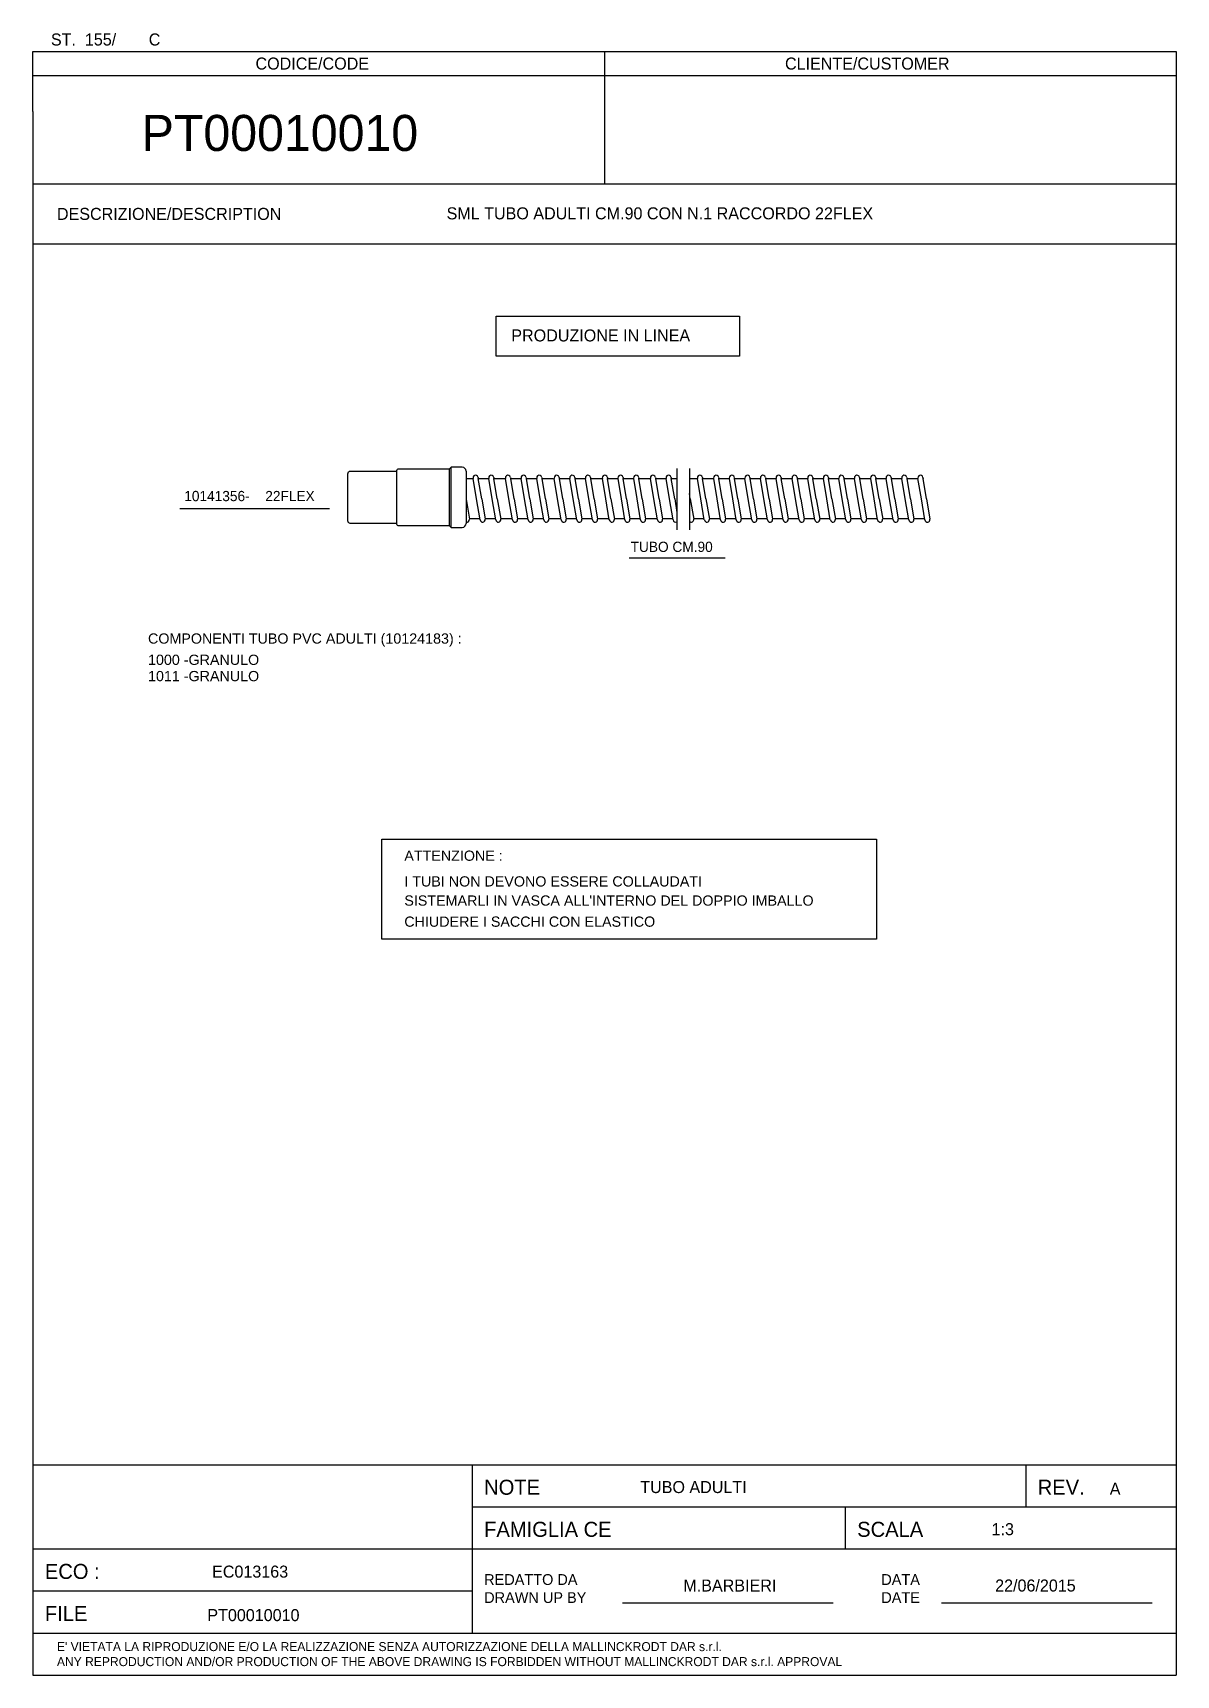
# Model space of a CAD drawing. Extents: x 0 to 570, y 0 to 819.
import ezdxf

# ---------------------------------------------------------------- set-up
doc = ezdxf.new("R2010")
doc.units = 0
doc.header["$LTSCALE"] = 25
doc.header["$MEASUREMENT"] = 0
doc.linetypes.add('CONTINUA', pattern=[0])
doc.layers.get('0').update_dxf_attribs({"linetype": 'CONTINUA'})
doc.layers.add('1', color=1, linetype='CONTINUOUS')
doc.styles.add('STYLE1', font='swissk.ttf', dxfattribs={"height": 1.4})

# ---------------------------------------------------------------- blocks, each defined once
blk = doc.blocks.new('A$C244944C6')
blk.add_lwpolyline([(246.61, 0), (0, 0), (0, 49.97), (246.61, 49.97)], close=True)
at = {"style": 'STYLE1'}
for s, p in [('ATTENZIONE :', (11.16, 39.12)), ('I TUBI NON DEVONO ESSERE COLLAUDATI', (11.16, 26.29)), ("SISTEMARLI IN VASCA ALL'INTERNO DEL DOPPIO IMBALLO", (11.16, 16.74)), ('CHIUDERE I SACCHI CON ELASTICO', (11.16, 6.22))]:
    blk.add_text(s, height=5.1, dxfattribs=at).set_placement(p)
blk = doc.blocks.new('M4')
for p, q in [((0, 270), (190, 270)), ((0, 260), (0, 270)), ((95, 270), (95, 265)), ((190, 270), (190, 259)), ((0, 266), (190, 266)), ((95, 265), (95, 248)), ((0, 260), (0, 10)), ((190, 260), (190, 10)), ((0, 248), (190, 248)), ((0, 238), (190, 238)), ((0, 35), (63, 35)), ((63, 35), (190, 35)), ((73, 35), (73, 7)), ((165, 35), (165, 28)), ((73, 28), (190, 28)), ((135, 28), (135, 21)), ((0, 21), (190, 21)), ((0, 14), (73, 14)), ((98, 12), (133, 12)), ((151, 12), (186, 12)), ((0, 10), (0, 0)), ((190, 10), (190, 0)), ((0, 7), (63, 7)), ((63, 7), (190, 7)), ((0, 0), (190, 0))]:
    blk.add_line(p, q)
for s, height, p in [('ST.  155/', 2, (3, 271)), ('CODICE/CODE', 2, (37, 267)), ('CLIENTE/CUSTOMER', 2, (125, 267)), ('DESCRIZIONE/DESCRIPTION', 2, (4, 242)), ('NOTE', 2.5, (75, 30)), ('REV.', 2.5, (167, 30)), ('FAMIGLIA CE', 2.5, (75, 23)), ('SCALA', 2.5, (137, 23)), ('REDATTO DA', 1.8, (75, 15)), ('DATA', 1.8, (141, 15)), ('DRAWN UP BY', 1.8, (75, 12)), ('DATE', 1.8, (141, 12)), ('FILE', 2.5, (2, 9)), ("E' VIETATA LA RIPRODUZIONE E/O LA REALIZZAZIONE SENZA AUTORIZZAZIONE DELLA MALLINCKRODT DAR s.r.l.", 1.5, (4, 4)), ('ANY REPRODUCTION AND/OR PRODUCTION OF THE ABOVE DRAWING IS FORBIDDEN WITHOUT MALLINCKRODT DAR s.r.l. APPROVAL', 1.5, (4, 1.5))]:
    blk.add_text(s, height=height).set_placement(p)
at = {"color": 7}
for s, height, p in [('C', 2, (19.26, 271)), ('ECO :', 2.5, (2, 16))]:
    blk.add_text(s, height=height, dxfattribs=at).set_placement(p)

msp = doc.modelspace()

# ---------------------------------------------------------------- linework, layer by layer
for p, q in [((221.18, 586.92), (219.51, 596.92)), ((223.76, 586.92), (222.09, 596.92)), ((228.98, 586.92), (227.31, 596.92)), ((231.56, 586.92), (229.89, 596.92)), ((237.32, 586.92), (235.65, 596.92)), ((239.91, 586.92), (238.24, 596.92)), ((245.12, 586.92), (243.45, 596.92)), ((247.71, 586.92), (246.04, 596.92)), ((252.92, 586.92), (251.25, 596.92)), ((255.51, 586.92), (253.84, 596.92)), ((261.64, 586.92), (259.97, 596.92)), ((264.22, 586.92), (262.55, 596.92)), ((269.44, 586.92), (267.77, 596.92)), ((272.02, 586.92), (270.35, 596.92)), ((277.24, 586.92), (275.57, 596.92)), ((279.82, 586.92), (278.15, 596.92)), ((285.62, 586.92), (283.95, 596.92)), ((288.21, 586.92), (286.53, 596.92)), ((293.42, 586.92), (291.75, 596.92)), ((296.01, 586.92), (294.33, 596.92)), ((301.22, 586.92), (299.55, 596.92)), ((303.81, 586.92), (302.13, 596.92)), ((309.6, 586.92), (307.93, 596.92)), ((312.19, 586.92), (310.52, 596.92)), ((317.4, 586.92), (315.73, 596.92)), ((319.99, 586.92), (318.32, 596.92)), ((333, 586.92), (331.33, 596.92)), ((335.59, 586.92), (333.92, 596.92)), ((341.11, 586.92), (339.44, 596.92)), ((343.7, 586.92), (342.02, 596.92)), ((348.91, 586.92), (347.24, 596.92)), ((351.5, 586.92), (349.82, 596.92)), ((356.71, 586.92), (355.04, 596.92)), ((359.3, 586.92), (357.62, 596.92)), ((364.45, 586.92), (362.78, 596.92)), ((367.03, 586.92), (365.36, 596.92)), ((372.25, 586.92), (370.58, 596.92)), ((374.83, 586.92), (373.16, 596.92)), ((380.28, 586.92), (378.61, 596.92)), ((382.87, 586.92), (381.2, 596.92)), ((388.02, 586.92), (386.35, 596.92)), ((390.61, 586.92), (388.94, 596.92)), ((395.82, 586.92), (394.15, 596.92)), ((398.41, 586.92), (396.74, 596.92)), ((403.57, 586.92), (401.9, 596.92)), ((406.15, 586.92), (404.48, 596.92)), ((411.37, 586.92), (409.7, 596.92)), ((413.95, 586.92), (412.28, 596.92)), ((419.4, 586.92), (417.73, 596.92)), ((421.98, 586.92), (420.31, 596.92)), ((427.14, 586.92), (425.47, 596.92)), ((429.72, 586.92), (428.05, 596.92)), ((434.94, 586.92), (433.27, 596.92)), ((437.52, 586.92), (435.85, 596.92)), ((442.97, 586.92), (441.3, 596.92)), ((445.56, 586.92), (443.89, 596.92)), ((73.33, 582.02), (147.89, 582.02)), ((327.79, 586.92), (327.35, 589.51)), ((297.32, 557.35), (345.21, 557.35))]:
    msp.add_line(p, q)
msp.add_lwpolyline([(352.28, 658.07), (230.91, 658.07), (230.91, 678.01), (352.28, 678.01)], close=True)
at = {"layer": '1', "color": 7}
for p, q in [((157.01, 575.72), (157.01, 599.52)), ((181.51, 600.52), (158.01, 600.52)), ((181.51, 574.12), (181.51, 601.12)), ((207.51, 601.62), (182.01, 601.62)), ((208.51, 602.62), (207.51, 601.62)), ((207.51, 601.62), (207.51, 573.62)), ((208.51, 572.62), (208.51, 602.62)), ((214.01, 602.62), (208.51, 602.62)), ((216.01, 600.62), (216.01, 574.62)), ((216.01, 596.92), (219.51, 596.92)), ((219.48, 597.11), (219.51, 596.92)), ((221.99, 597.53), (222.09, 596.92)), ((222.09, 596.92), (227.31, 596.92)), ((227.28, 597.11), (227.31, 596.92)), ((229.79, 597.53), (229.89, 596.92)), ((230.2, 596.92), (235.42, 596.92)), ((235.62, 597.11), (235.65, 596.92)), ((238.13, 597.53), (238.24, 596.92)), ((238.24, 596.92), (243.45, 596.92)), ((243.42, 597.11), (243.45, 596.92)), ((245.93, 597.53), (246.04, 596.92)), ((246.04, 596.92), (251.25, 596.92)), ((251.22, 597.11), (251.25, 596.92)), ((253.73, 597.53), (253.84, 596.92)), ((254.14, 596.92), (259.36, 596.92)), ((259.93, 597.11), (259.97, 596.92)), ((262.45, 597.53), (262.55, 596.92)), ((262.55, 596.92), (267.77, 596.92)), ((267.73, 597.11), (267.77, 596.92)), ((270.25, 597.53), (270.35, 596.92)), ((270.35, 596.92), (275.57, 596.92)), ((275.53, 597.11), (275.57, 596.92)), ((278.05, 597.53), (278.15, 596.92)), ((278.46, 596.92), (283.67, 596.92)), ((283.92, 597.11), (283.95, 596.92)), ((286.43, 597.53), (286.53, 596.92)), ((286.53, 596.92), (291.75, 596.92)), ((291.72, 597.11), (291.75, 596.92)), ((294.23, 597.53), (294.33, 596.92)), ((294.33, 596.92), (299.55, 596.92)), ((299.52, 597.11), (299.55, 596.92)), ((302.03, 597.53), (302.13, 596.92)), ((302.44, 596.92), (307.66, 596.92)), ((307.9, 597.11), (307.93, 596.92)), ((310.42, 597.53), (310.52, 596.92)), ((310.52, 596.92), (315.73, 596.92)), ((315.7, 597.11), (315.73, 596.92)), ((318.22, 597.53), (318.32, 596.92)), ((318.32, 596.92), (321.12, 596.92)), ((327.35, 596.92), (331.33, 596.92)), ((331.3, 597.11), (331.33, 596.92)), ((333.82, 597.53), (333.92, 596.92)), ((334.22, 596.92), (339.44, 596.92)), ((339.41, 597.11), (339.44, 596.92)), ((341.92, 597.53), (342.02, 596.92)), ((342.02, 596.92), (347.24, 596.92)), ((347.21, 597.11), (347.24, 596.92)), ((349.72, 597.53), (349.82, 596.92)), ((349.82, 596.92), (355.04, 596.92)), ((355.01, 597.11), (355.04, 596.92)), ((357.52, 597.53), (357.62, 596.92)), ((357.56, 596.92), (362.78, 596.92)), ((362.75, 597.11), (362.78, 596.92)), ((365.26, 597.53), (365.36, 596.92)), ((365.36, 596.92), (370.58, 596.92)), ((370.55, 597.11), (370.58, 596.92)), ((373.06, 597.53), (373.16, 596.92)), ((373.4, 596.92), (378.61, 596.92)), ((378.58, 597.11), (378.61, 596.92)), ((381.1, 597.53), (381.2, 596.92)), ((381.14, 596.92), (386.35, 596.92)), ((386.32, 597.11), (386.35, 596.92)), ((388.84, 597.53), (388.94, 596.92)), ((388.94, 596.92), (394.15, 596.92)), ((394.12, 597.11), (394.15, 596.92)), ((396.64, 597.53), (396.74, 596.92)), ((396.68, 596.92), (401.9, 596.92)), ((401.86, 597.11), (401.9, 596.92)), ((404.38, 597.53), (404.48, 596.92)), ((404.48, 596.92), (409.7, 596.92)), ((409.66, 597.11), (409.7, 596.92)), ((412.18, 597.53), (412.28, 596.92)), ((412.51, 596.92), (417.73, 596.92)), ((417.7, 597.11), (417.73, 596.92)), ((420.21, 597.53), (420.31, 596.92)), ((420.25, 596.92), (425.47, 596.92)), ((425.44, 597.11), (425.47, 596.92)), ((427.95, 597.53), (428.05, 596.92)), ((428.05, 596.92), (433.27, 596.92)), ((433.24, 597.11), (433.27, 596.92)), ((435.75, 597.53), (435.85, 596.92)), ((436.09, 596.92), (441.3, 596.92)), ((441.27, 597.11), (441.3, 596.92)), ((443.78, 597.53), (443.89, 596.92)), ((216.01, 586.61), (217.66, 576.73)), ((222.95, 576.31), (221.18, 586.92)), ((223.76, 586.92), (225.46, 576.73)), ((230.75, 576.31), (228.98, 586.92)), ((231.56, 586.92), (233.26, 576.73)), ((239.09, 576.31), (237.32, 586.92)), ((239.91, 586.92), (241.61, 576.73)), ((246.89, 576.31), (245.12, 586.92)), ((247.71, 586.92), (249.41, 576.73)), ((254.69, 576.31), (252.92, 586.92)), ((255.51, 586.92), (257.21, 576.73)), ((263.41, 576.31), (261.64, 586.92)), ((264.22, 586.92), (265.92, 576.73)), ((271.21, 576.31), (269.44, 586.92)), ((272.02, 586.92), (273.72, 576.73)), ((279.01, 576.31), (277.24, 586.92)), ((279.82, 586.92), (281.52, 576.73)), ((287.39, 576.31), (285.62, 586.92)), ((288.21, 586.92), (289.91, 576.73)), ((295.19, 576.31), (293.42, 586.92)), ((296.01, 586.92), (297.71, 576.73)), ((302.99, 576.31), (301.22, 586.92)), ((303.81, 586.92), (305.51, 576.73)), ((311.37, 576.31), (309.6, 586.92)), ((312.19, 586.92), (313.89, 576.73)), ((319.17, 576.31), (317.4, 586.92)), ((319.99, 586.92), (321.12, 580.11)), ((327.79, 586.92), (329.49, 576.73)), ((334.77, 576.31), (333, 586.92)), ((335.59, 586.92), (337.29, 576.73)), ((342.88, 576.31), (341.11, 586.92)), ((343.7, 586.92), (345.4, 576.73)), ((350.68, 576.31), (348.91, 586.92)), ((351.5, 586.92), (353.2, 576.73)), ((358.48, 576.31), (356.71, 586.92)), ((359.3, 586.92), (361, 576.73)), ((366.22, 576.31), (364.45, 586.92)), ((367.03, 586.92), (368.74, 576.73)), ((374.02, 576.31), (372.25, 586.92)), ((374.83, 586.92), (376.54, 576.73)), ((382.05, 576.31), (380.28, 586.92)), ((382.87, 586.92), (384.57, 576.73)), ((389.79, 576.31), (388.02, 586.92)), ((390.61, 586.92), (392.31, 576.73)), ((397.59, 576.31), (395.82, 586.92)), ((398.41, 586.92), (400.11, 576.73)), ((405.34, 576.31), (403.57, 586.92)), ((406.15, 586.92), (407.85, 576.73)), ((413.14, 576.31), (411.37, 586.92)), ((413.95, 586.92), (415.65, 576.73)), ((421.17, 576.31), (419.4, 586.92)), ((421.98, 586.92), (423.69, 576.73)), ((428.91, 576.31), (427.14, 586.92)), ((429.72, 586.92), (431.43, 576.73)), ((436.71, 576.31), (434.94, 586.92)), ((437.52, 586.92), (439.23, 576.73)), ((444.74, 576.31), (442.97, 586.92)), ((445.56, 586.92), (447.26, 576.73)), ((158.01, 574.72), (181.51, 574.72)), ((182.01, 573.62), (207.51, 573.62)), ((207.51, 573.62), (208.51, 572.62)), ((222.85, 576.92), (217.63, 576.92)), ((230.65, 576.92), (225.43, 576.92)), ((238.76, 576.92), (233.54, 576.92)), ((246.79, 576.92), (241.58, 576.92)), ((254.59, 576.92), (249.38, 576.92)), ((262.7, 576.92), (257.48, 576.92)), ((271.11, 576.92), (265.89, 576.92)), ((278.91, 576.92), (273.69, 576.92)), ((287.02, 576.92), (281.8, 576.92)), ((295.09, 576.92), (289.88, 576.92)), ((302.89, 576.92), (297.68, 576.92)), ((311, 576.92), (305.78, 576.92)), ((319.07, 576.92), (313.86, 576.92)), ((334.67, 576.92), (329.46, 576.92)), ((342.78, 576.92), (337.57, 576.92)), ((350.58, 576.92), (345.37, 576.92)), ((358.38, 576.92), (353.17, 576.92)), ((366.12, 576.92), (360.9, 576.92)), ((373.92, 576.92), (368.7, 576.92)), ((381.95, 576.92), (376.74, 576.92)), ((389.69, 576.92), (384.48, 576.92)), ((397.49, 576.92), (392.28, 576.92)), ((405.24, 576.92), (400.02, 576.92)), ((413.04, 576.92), (407.82, 576.92)), ((421.07, 576.92), (415.85, 576.92)), ((428.81, 576.92), (423.59, 576.92)), ((436.61, 576.92), (431.39, 576.92)), ((444.64, 576.92), (439.43, 576.92)), ((208.51, 572.62), (214.01, 572.62))]:
    msp.add_line(p, q, dxfattribs=at)
at = {"layer": '1'}
for p, q in [((321.12, 601.9), (321.12, 571.34)), ((327.35, 601.9), (327.35, 571.34))]:
    msp.add_line(p, q, dxfattribs=at)
at = {"layer": '1', "color": 7}
for centre, radius, start, end in [((158.01, 599.52), 1, 90, 180), ((182.01, 601.12), 0.5, 90, 180), ((214.01, 600.62), 2, 0, 90), ((220.73, 597.32), 1.28, 9.482, 189.482), ((228.53, 597.32), 1.28, 9.482, 189.482), ((236.88, 597.32), 1.28, 9.482, 189.482), ((244.68, 597.32), 1.28, 9.482, 189.482), ((252.48, 597.32), 1.28, 9.482, 189.482), ((261.19, 597.32), 1.28, 9.482, 189.482), ((268.99, 597.32), 1.28, 9.482, 189.482), ((276.79, 597.32), 1.28, 9.482, 189.482), ((285.18, 597.32), 1.28, 9.482, 189.482), ((292.98, 597.32), 1.28, 9.482, 189.482), ((300.78, 597.32), 1.28, 9.482, 189.482), ((309.16, 597.32), 1.28, 9.482, 189.482), ((316.96, 597.32), 1.28, 9.482, 189.482), ((332.56, 597.32), 1.28, 9.482, 189.482), ((340.67, 597.32), 1.28, 9.482, 189.482), ((348.47, 597.32), 1.28, 9.482, 189.482), ((356.27, 597.32), 1.28, 9.482, 189.482), ((364.01, 597.32), 1.28, 9.482, 189.482), ((371.81, 597.32), 1.28, 9.482, 189.482), ((379.84, 597.32), 1.28, 9.482, 189.482), ((387.58, 597.32), 1.28, 9.482, 189.482), ((395.38, 597.32), 1.28, 9.482, 189.482), ((403.12, 597.32), 1.28, 9.482, 189.482), ((410.92, 597.32), 1.28, 9.482, 189.482), ((418.95, 597.32), 1.28, 9.482, 189.482), ((426.69, 597.32), 1.28, 9.482, 189.482), ((434.49, 597.32), 1.28, 9.482, 189.482), ((442.53, 597.32), 1.28, 9.482, 189.482), ((158.01, 575.72), 1, 180, 270), ((182.01, 574.12), 0.5, 180, 270), ((214.01, 574.62), 2, 270, 0), ((216.41, 576.52), 1.27, 252.0376, 9.482), ((224.21, 576.52), 1.27, 189.482, 9.482), ((232.01, 576.52), 1.27, 189.482, 9.482), ((240.35, 576.52), 1.27, 189.482, 9.482), ((248.15, 576.52), 1.27, 189.482, 9.482), ((255.95, 576.52), 1.27, 189.482, 9.482), ((264.67, 576.52), 1.27, 189.482, 9.482), ((272.47, 576.52), 1.27, 189.482, 9.482), ((280.27, 576.52), 1.27, 189.482, 9.482), ((288.65, 576.52), 1.27, 189.482, 9.482), ((296.45, 576.52), 1.27, 189.482, 9.482), ((304.25, 576.52), 1.27, 189.482, 9.482), ((312.63, 576.52), 1.28, 189.482, 9.482), ((320.43, 576.52), 1.27, 189.482, 302.91067), ((328.23, 576.52), 1.27, 226.46423, 9.482), ((336.03, 576.52), 1.27, 189.482, 9.482), ((344.14, 576.52), 1.27, 189.482, 9.482), ((351.94, 576.52), 1.27, 189.482, 9.482), ((359.74, 576.52), 1.27, 189.482, 9.482), ((367.48, 576.52), 1.27, 189.482, 9.482), ((375.28, 576.52), 1.27, 189.482, 9.482), ((383.31, 576.52), 1.27, 189.482, 9.482), ((391.05, 576.52), 1.27, 189.482, 9.482), ((398.85, 576.52), 1.27, 189.482, 9.482), ((406.6, 576.52), 1.27, 189.482, 9.482), ((414.4, 576.52), 1.27, 189.482, 9.482), ((422.43, 576.52), 1.27, 189.482, 9.482), ((430.17, 576.52), 1.27, 189.482, 9.482), ((437.97, 576.52), 1.27, 189.482, 9.482), ((446, 576.52), 1.27, 189.482, 9.482)]:
    msp.add_arc(centre, radius, start, end, dxfattribs=at)

# ---------------------------------------------------------------- block references
at = {"xscale": 3, "yscale": 3, "zscale": 3}
msp.add_blockref('M4', (0, 0), dxfattribs=at)
msp.add_blockref('A$C244944C6', (174.04, 367.15))

# ---------------------------------------------------------------- texts
for s, height, p in [('PT00010010', 18, (54.26, 760.39)), ('SML TUBO ADULTI CM.90 CON N.1 RACCORDO 22FLEX', 6, (206.28, 726.27)), ('PRODUZIONE IN LINEA', 6, (238.54, 665.36)), ('22FLEX', 5.1, (115.87, 585.69)), ('TUBO CM.90', 5.1, (298.03, 560.35)), ('TUBO ADULTI', 6, (302.83, 90.84)), ('1:3', 6, (477.98, 69.83)), ('M.BARBIERI', 6, (324.32, 41.72)), ('22/06/2015', 6, (479.77, 41.72)), ('PT00010010', 6, (86.99, 26.96))]:
    msp.add_text(s, height=height).set_placement(p)
at = {"style": 'STYLE1'}
for s, p in [('COMPONENTI TUBO PVC ADULTI (10124183) :', (57.41, 514.61)), ('1000 -GRANULO', (57.41, 504)), ('1011 -GRANULO', (57.41, 495.87))]:
    msp.add_text(s, height=5.1, dxfattribs=at).set_placement(p)
at = {"color": 3}
for s, p in [('A', (536.91, 90)), ('EC013163', (89.36, 48.65))]:
    msp.add_text(s, height=6, dxfattribs=at).set_placement(p)
at = {"layer": '1'}
msp.add_text('10141356-', height=5.1, dxfattribs=at).set_placement((75.48, 585.69))

doc.saveas('drawing.dxf')
